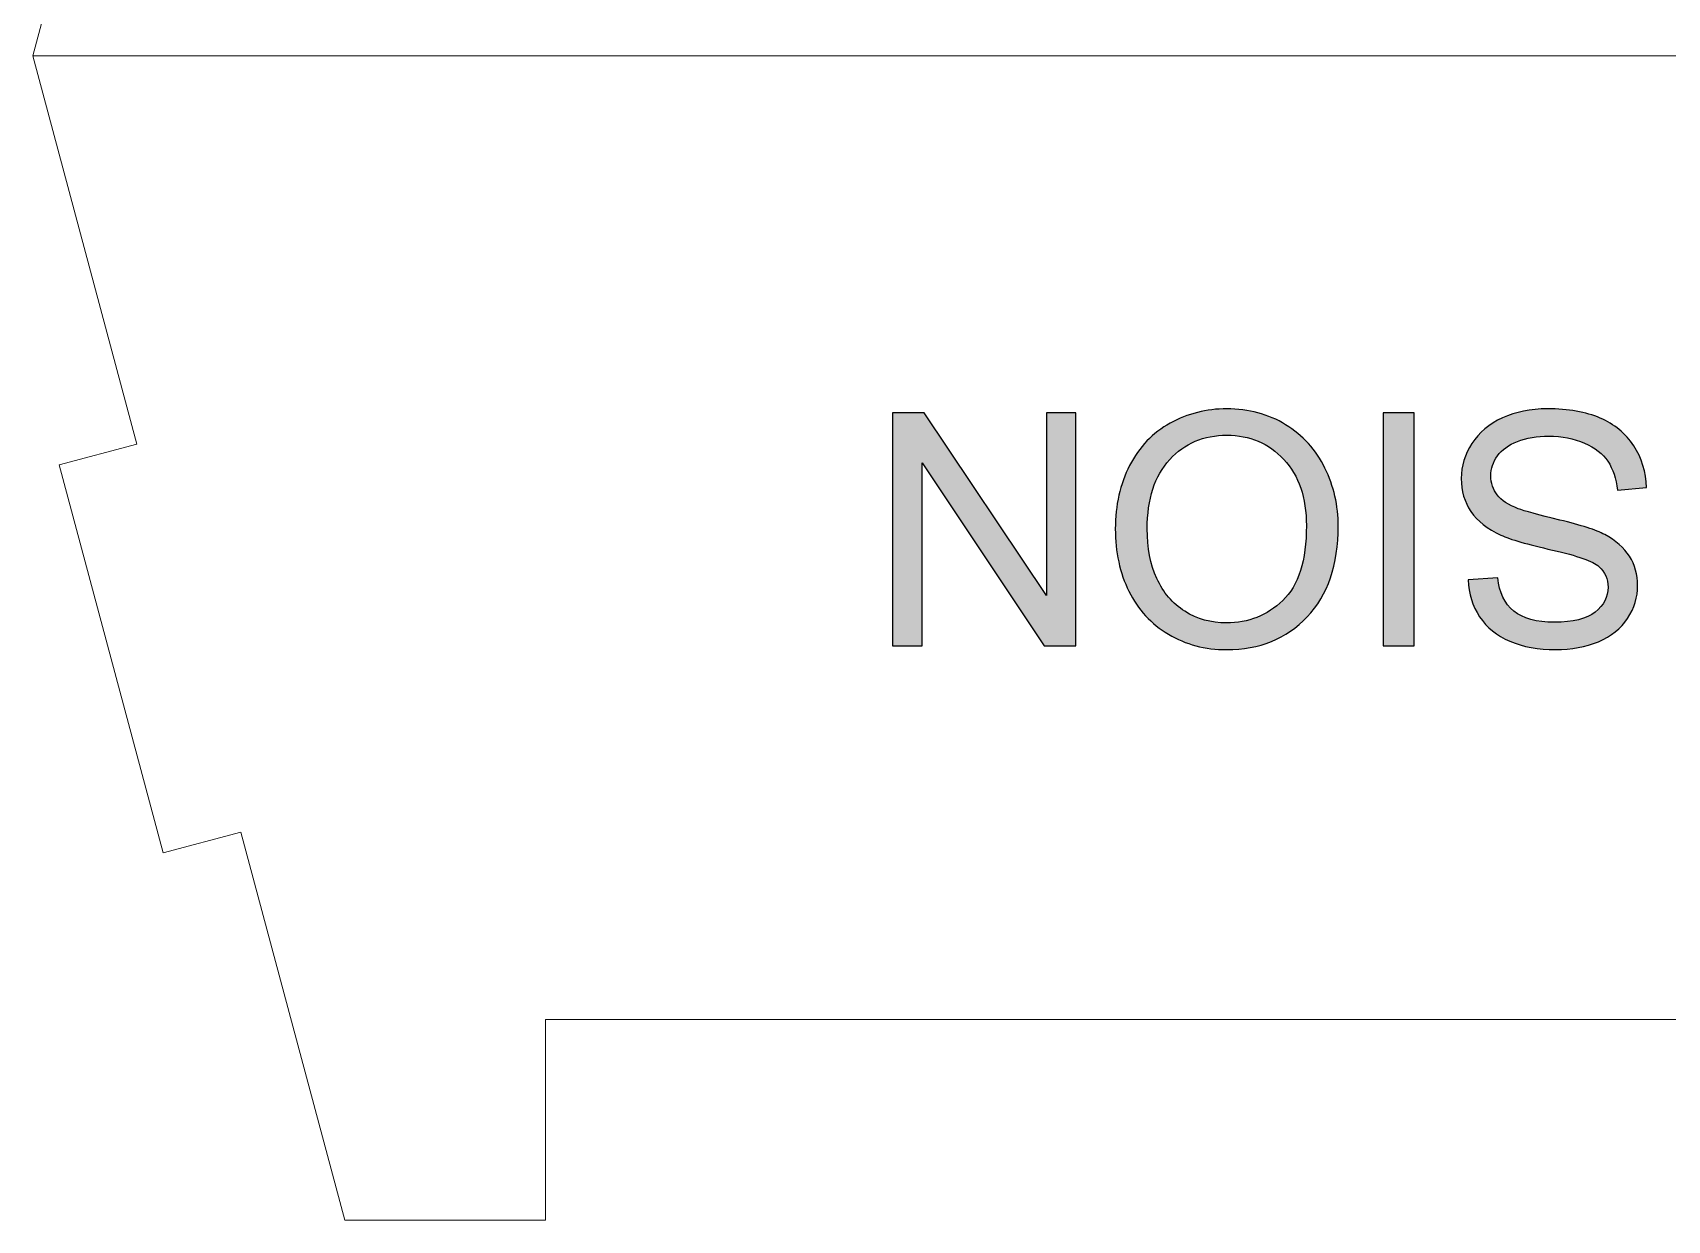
# Model space of a CAD drawing. Extents: x -140 to 130, y -24 to 96.
# Drawn here: x -140.3 to -59, y -21.7 to 37.4 of the extents above; entities that cross this region are included whole.
import ezdxf

# ---------------------------------------------------------------- set-up
doc = ezdxf.new("R2010")
doc.units = 0
doc.layers.add('Cut', color=1, linetype='CONTINUOUS', lineweight=0, true_color=0xff0000)
doc.layers.add('Text - engrave', color=2, linetype='CONTINUOUS', lineweight=25, true_color=0xffff00)

msp = doc.modelspace()

# ---------------------------------------------------------------- hatches: boundary and pattern name
at = {"layer": 'Text - engrave'}
h = msp.add_hatch(color=256, dxfattribs=at)
edge = h.paths.add_edge_path()
edge.add_spline(control_points=[(-60.0332, 14.8002), (-60.0332, 14.8002), (-61.4749, 14.6707), (-61.4749, 14.6707), (-61.4749, 14.6707), (-61.5424, 15.2538), (-61.7017, 15.7317), (-61.9528, 16.1069), (-61.9528, 16.1069), (-62.2038, 16.4795), (-62.5926, 16.7819), (-63.119, 17.014), (-63.119, 17.014), (-63.6455, 17.2435), (-64.2394, 17.3596), (-64.8982, 17.3596), (-64.8982, 17.3596), (-65.484, 17.3596), (-65.9997, 17.2732), (-66.4478, 17.0977), (-66.4478, 17.0977), (-66.896, 16.9222), (-67.2281, 16.682), (-67.4467, 16.3769), (-67.4467, 16.3769), (-67.6654, 16.0718), (-67.7761, 15.7425), (-67.7761, 15.3834), (-67.7761, 15.3834), (-67.7761, 15.0216), (-67.6708, 14.7058), (-67.4602, 14.4331), (-67.4602, 14.4331), (-67.2497, 14.1631), (-66.9014, 13.9363), (-66.4154, 13.75), (-66.4154, 13.75), (-66.105, 13.6313), (-65.4165, 13.4423), (-64.3501, 13.1858), (-64.3501, 13.1858), (-63.2837, 12.9293), (-62.5386, 12.689), (-62.112, 12.4623), (-62.112, 12.4623), (-61.5586, 12.1707), (-61.1482, 11.8116), (-60.8783, 11.3797), (-60.8783, 11.3797), (-60.6056, 10.9504), (-60.4706, 10.4671), (-60.4706, 9.9353), (-60.4706, 9.9353), (-60.4706, 9.3468), (-60.638, 8.7987), (-60.97, 8.2911), (-60.97, 8.2911), (-61.3021, 7.7809), (-61.7854, 7.3948), (-62.4252, 7.1303), (-62.4252, 7.1303), (-63.0624, 6.8657), (-63.7724, 6.7334), (-64.5526, 6.7334), (-64.5526, 6.7334), (-65.4111, 6.7334), (-66.1698, 6.8711), (-66.8258, 7.1492), (-66.8258, 7.1492), (-67.4818, 7.4245), (-67.9867, 7.8322), (-68.3404, 8.3721), (-68.3404, 8.3721), (-68.694, 8.9094), (-68.883, 9.5195), (-68.91, 10.1999), (-68.91, 10.1999), (-68.91, 10.1999), (-67.4359, 10.3133), (-67.4359, 10.3133), (-67.4359, 10.3133), (-67.3577, 9.5816), (-67.0904, 9.0282), (-66.6341, 8.6556), (-66.6341, 8.6556), (-66.1779, 8.2803), (-65.5029, 8.0941), (-64.612, 8.0941), (-64.612, 8.0941), (-63.6833, 8.0941), (-63.0057, 8.2642), (-62.5818, 8.6043), (-62.5818, 8.6043), (-62.1579, 8.9445), (-61.9447, 9.3548), (-61.9447, 9.8354), (-61.9447, 9.8354), (-61.9447, 10.2512), (-62.0958, 10.594), (-62.3955, 10.864), (-62.3955, 10.864), (-62.6898, 11.1313), (-63.4619, 11.4094), (-64.7092, 11.6901), (-64.7092, 11.6901), (-65.9565, 11.9736), (-66.8123, 12.2193), (-67.2767, 12.4299), (-67.2767, 12.4299), (-67.9489, 12.7403), (-68.4484, 13.1318), (-68.7696, 13.6097), (-68.7696, 13.6097), (-69.0909, 14.0848), (-69.2502, 14.6329), (-69.2502, 15.2538), (-69.2502, 15.2538), (-69.2502, 15.872), (-69.0747, 16.4498), (-68.721, 16.9951), (-68.721, 16.9951), (-68.3674, 17.5405), (-67.8625, 17.9644), (-67.2011, 18.2667), (-67.2011, 18.2667), (-66.5396, 18.5691), (-65.7972, 18.7203), (-64.9684, 18.7203), (-64.9684, 18.7203), (-63.9209, 18.7203), (-63.0435, 18.5664), (-62.3361, 18.2613), (-62.3361, 18.2613), (-61.6261, 17.9563), (-61.0726, 17.4973), (-60.6677, 16.8818), (-60.6677, 16.8818), (-60.2654, 16.2689), (-60.0548, 15.5751), (-60.0332, 14.8002)], knot_values=[0, 0, 0, 0, 0.0277778, 0.0277778, 0.0277778, 0.0277778, 0.0555556, 0.0555556, 0.0555556, 0.0555556, 0.0833333, 0.0833333, 0.0833333, 0.0833333, 0.1111111, 0.1111111, 0.1111111, 0.1111111, 0.1388889, 0.1388889, 0.1388889, 0.1388889, 0.1666667, 0.1666667, 0.1666667, 0.1666667, 0.1944444, 0.1944444, 0.1944444, 0.1944444, 0.2222222, 0.2222222, 0.2222222, 0.2222222, 0.25, 0.25, 0.25, 0.25, 0.2777778, 0.2777778, 0.2777778, 0.2777778, 0.3055556, 0.3055556, 0.3055556, 0.3055556, 0.3333333, 0.3333333, 0.3333333, 0.3333333, 0.3611111, 0.3611111, 0.3611111, 0.3611111, 0.3888889, 0.3888889, 0.3888889, 0.3888889, 0.4166667, 0.4166667, 0.4166667, 0.4166667, 0.4444444, 0.4444444, 0.4444444, 0.4444444, 0.4722222, 0.4722222, 0.4722222, 0.4722222, 0.5, 0.5, 0.5, 0.5, 0.5277778, 0.5277778, 0.5277778, 0.5277778, 0.5555556, 0.5555556, 0.5555556, 0.5555556, 0.5833333, 0.5833333, 0.5833333, 0.5833333, 0.6111111, 0.6111111, 0.6111111, 0.6111111, 0.6388889, 0.6388889, 0.6388889, 0.6388889, 0.6666667, 0.6666667, 0.6666667, 0.6666667, 0.6944444, 0.6944444, 0.6944444, 0.6944444, 0.7222222, 0.7222222, 0.7222222, 0.7222222, 0.75, 0.75, 0.75, 0.75, 0.7777778, 0.7777778, 0.7777778, 0.7777778, 0.8055556, 0.8055556, 0.8055556, 0.8055556, 0.8333333, 0.8333333, 0.8333333, 0.8333333, 0.8611111, 0.8611111, 0.8611111, 0.8611111, 0.8888889, 0.8888889, 0.8888889, 0.8888889, 0.9166667, 0.9166667, 0.9166667, 0.9166667, 0.9444444, 0.9444444, 0.9444444, 0.9444444, 1, 1, 1, 1], degree=3, periodic=0)
edge = h.paths.add_edge_path()
edge.add_spline(control_points=[(-71.599, 18.5259), (-71.599, 18.5259), (-71.599, 6.9278), (-71.599, 6.9278), (-71.599, 6.9278), (-71.599, 6.9278), (-73.1378, 6.9278), (-73.1378, 6.9278), (-73.1378, 6.9278), (-73.1378, 6.9278), (-73.1378, 18.5259), (-73.1378, 18.5259), (-73.1378, 18.5259), (-73.1378, 18.5259), (-71.599, 18.5259), (-71.599, 18.5259)], knot_values=[0, 0, 0, 0, 0.2, 0.2, 0.2, 0.2, 0.4, 0.4, 0.4, 0.4, 0.6, 0.6, 0.6, 0.6, 1, 1, 1, 1], degree=3, periodic=0)
edge = h.paths.add_edge_path()
edge.add_spline(control_points=[(-75.3705, 12.8807), (-75.3705, 10.9585), (-75.8889, 9.452), (-76.9229, 8.364), (-76.9229, 8.364), (-77.9569, 7.276), (-79.2906, 6.7334), (-80.9266, 6.7334), (-80.9266, 6.7334), (-81.9984, 6.7334), (-82.9622, 6.9899), (-83.8234, 7.5001), (-83.8234, 7.5001), (-84.682, 8.0104), (-85.338, 8.7231), (-85.7889, 9.6383), (-85.7889, 9.6383), (-86.2397, 10.5508), (-86.4665, 11.5875), (-86.4665, 12.7457), (-86.4665, 12.7457), (-86.4665, 13.9201), (-86.2289, 14.973), (-85.7538, 15.899), (-85.7538, 15.899), (-85.2786, 16.8278), (-84.6064, 17.5297), (-83.7371, 18.0048), (-83.7371, 18.0048), (-82.865, 18.4827), (-81.9255, 18.7203), (-80.9185, 18.7203), (-80.9185, 18.7203), (-79.8251, 18.7203), (-78.8505, 18.4557), (-77.9893, 17.9293), (-77.9893, 17.9293), (-77.1308, 17.4028), (-76.4774, 16.6847), (-76.0347, 15.7722), (-76.0347, 15.7722), (-75.5919, 14.8623), (-75.3705, 13.8985), (-75.3705, 12.8807)], knot_values=[0, 0, 0, 0, 0.0833333, 0.0833333, 0.0833333, 0.0833333, 0.1666667, 0.1666667, 0.1666667, 0.1666667, 0.25, 0.25, 0.25, 0.25, 0.3333333, 0.3333333, 0.3333333, 0.3333333, 0.4166667, 0.4166667, 0.4166667, 0.4166667, 0.5, 0.5, 0.5, 0.5, 0.5833333, 0.5833333, 0.5833333, 0.5833333, 0.6666667, 0.6666667, 0.6666667, 0.6666667, 0.75, 0.75, 0.75, 0.75, 0.8333333, 0.8333333, 0.8333333, 0.8333333, 1, 1, 1, 1], degree=3, periodic=0)
edge = h.paths.add_edge_path()
edge.add_spline(control_points=[(-76.958, 12.9077), (-76.958, 14.3035), (-77.3332, 15.4023), (-78.0838, 16.2041), (-78.0838, 16.2041), (-78.8343, 17.0059), (-79.7765, 17.4082), (-80.9104, 17.4082), (-80.9104, 17.4082), (-82.0659, 17.4082), (-83.0135, 17.0032), (-83.7614, 16.1933), (-83.7614, 16.1933), (-84.5065, 15.3834), (-84.879, 14.2333), (-84.879, 12.743), (-84.879, 12.743), (-84.879, 11.8008), (-84.7198, 10.9774), (-84.4012, 10.2755), (-84.4012, 10.2755), (-84.0826, 9.5735), (-83.6156, 9.0282), (-83.0027, 8.6421), (-83.0027, 8.6421), (-82.3872, 8.2561), (-81.6987, 8.0617), (-80.9347, 8.0617), (-80.9347, 8.0617), (-79.8494, 8.0617), (-78.9153, 8.4342), (-78.1324, 9.1794), (-78.1324, 9.1794), (-77.3494, 9.9245), (-76.958, 11.1664), (-76.958, 12.9077)], knot_values=[0, 0, 0, 0, 0.1, 0.1, 0.1, 0.1, 0.2, 0.2, 0.2, 0.2, 0.3, 0.3, 0.3, 0.3, 0.4, 0.4, 0.4, 0.4, 0.5, 0.5, 0.5, 0.5, 0.6, 0.6, 0.6, 0.6, 0.7, 0.7, 0.7, 0.7, 0.8, 0.8, 0.8, 0.8, 1, 1, 1, 1], degree=3, periodic=0)
h = msp.add_hatch(color=256, dxfattribs=at)
edge = h.paths.add_edge_path()
edge.add_spline(control_points=[(-88.4238, 18.5259), (-88.4238, 18.5259), (-88.4238, 6.9278), (-88.4238, 6.9278), (-88.4238, 6.9278), (-88.4238, 6.9278), (-90.0004, 6.9278), (-90.0004, 6.9278), (-90.0004, 6.9278), (-90.0004, 6.9278), (-96.0857, 16.0313), (-96.0857, 16.0313), (-96.0857, 16.0313), (-96.0857, 16.0313), (-96.0857, 6.9278), (-96.0857, 6.9278), (-96.0857, 6.9278), (-96.0857, 6.9278), (-97.5597, 6.9278), (-97.5597, 6.9278), (-97.5597, 6.9278), (-97.5597, 6.9278), (-97.5597, 18.5259), (-97.5597, 18.5259), (-97.5597, 18.5259), (-97.5597, 18.5259), (-95.9831, 18.5259), (-95.9831, 18.5259), (-95.9831, 18.5259), (-95.9831, 18.5259), (-89.8978, 9.4223), (-89.8978, 9.4223), (-89.8978, 9.4223), (-89.8978, 9.4223), (-89.8978, 18.5259), (-89.8978, 18.5259), (-89.8978, 18.5259), (-89.8978, 18.5259), (-88.4238, 18.5259), (-88.4238, 18.5259)], knot_values=[0, 0, 0, 0, 0.0909091, 0.0909091, 0.0909091, 0.0909091, 0.1818182, 0.1818182, 0.1818182, 0.1818182, 0.2727273, 0.2727273, 0.2727273, 0.2727273, 0.3636364, 0.3636364, 0.3636364, 0.3636364, 0.4545455, 0.4545455, 0.4545455, 0.4545455, 0.5454545, 0.5454545, 0.5454545, 0.5454545, 0.6363636, 0.6363636, 0.6363636, 0.6363636, 0.7272727, 0.7272727, 0.7272727, 0.7272727, 0.8181818, 0.8181818, 0.8181818, 0.8181818, 1, 1, 1, 1], degree=3, periodic=0)

# ---------------------------------------------------------------- linework, layer by layer
at = {"layer": 'Cut'}
for points in [[(-135.1699, 55.602), (-135.1699, 55.602), (-140.3461, 36.2834), (-140.3461, 36.2834)], [(-140.346, 36.2835), (-140.346, 36.2835), (9.7123, 36.2834), (9.7123, 36.2834)], [(-135.1698, 16.9649), (-135.1698, 16.9649), (-140.346, 36.2835), (-140.346, 36.2835)], [(-124.8169, -21.6721), (-124.8169, -21.6721), (-129.9934, -2.3535), (-129.9934, -2.3535)], [(-15.8169, -11.6721), (-15.8169, -11.6721), (-114.8169, -11.6721), (-114.8169, -11.6721)], [(-114.8169, -11.6721), (-114.8169, -11.6721), (-114.8169, -21.6721), (-114.8169, -21.6721)], [(-124.8169, -21.6721), (-124.8169, -21.6721), (-114.8169, -21.6721), (-114.8169, -21.6721)]]:
    msp.add_open_spline(points, degree=3, dxfattribs=at)
for points, knots in [([(-129.9933, -2.3535), (-129.9933, -2.3535), (-133.857, -3.3888), (-133.857, -3.3888), (-133.857, -3.3888), (-133.857, -3.3888), (-139.0334, 15.9298), (-139.0334, 15.9298), (-139.0334, 15.9298), (-139.0334, 15.9298), (-135.1697, 16.965), (-135.1697, 16.965), (-135.1697, 16.965), (-135.1697, 16.965), (-135.1697, 16.9649), (-135.1697, 16.9649)], [0, 0, 0, 0, 0.2, 0.2, 0.2, 0.2, 0.4, 0.4, 0.4, 0.4, 0.6, 0.6, 0.6, 0.6, 1, 1, 1, 1]), ([(-129.9933, -2.3535), (-129.9933, -2.3535), (-133.857, -3.3888), (-133.857, -3.3888), (-133.857, -3.3888), (-133.857, -3.3888), (-139.0334, 15.9298), (-139.0334, 15.9298), (-139.0334, 15.9298), (-139.0334, 15.9298), (-135.1697, 16.965), (-135.1697, 16.965)], [0, 0, 0, 0, 0.25, 0.25, 0.25, 0.25, 0.5, 0.5, 0.5, 0.5, 1, 1, 1, 1])]:
    msp.add_open_spline(points, degree=3, knots=knots, dxfattribs=at)
at = {"layer": 'Text - engrave'}
for points, knots in [([(-75.3705, 12.8807), (-75.3705, 10.9585), (-75.8889, 9.452), (-76.9229, 8.364), (-76.9229, 8.364), (-77.9569, 7.276), (-79.2906, 6.7334), (-80.9266, 6.7334), (-80.9266, 6.7334), (-81.9984, 6.7334), (-82.9622, 6.9899), (-83.8234, 7.5001), (-83.8234, 7.5001), (-84.682, 8.0104), (-85.338, 8.7231), (-85.7889, 9.6383), (-85.7889, 9.6383), (-86.2397, 10.5508), (-86.4665, 11.5875), (-86.4665, 12.7457), (-86.4665, 12.7457), (-86.4665, 13.9201), (-86.2289, 14.973), (-85.7538, 15.899), (-85.7538, 15.899), (-85.2786, 16.8278), (-84.6064, 17.5297), (-83.7371, 18.0048), (-83.7371, 18.0048), (-82.865, 18.4827), (-81.9255, 18.7203), (-80.9185, 18.7203), (-80.9185, 18.7203), (-79.8251, 18.7203), (-78.8505, 18.4557), (-77.9893, 17.9293), (-77.9893, 17.9293), (-77.1308, 17.4028), (-76.4774, 16.6847), (-76.0347, 15.7722), (-76.0347, 15.7722), (-75.5919, 14.8623), (-75.3705, 13.8985), (-75.3705, 12.8807)], [0, 0, 0, 0, 0.0833333, 0.0833333, 0.0833333, 0.0833333, 0.1666667, 0.1666667, 0.1666667, 0.1666667, 0.25, 0.25, 0.25, 0.25, 0.3333333, 0.3333333, 0.3333333, 0.3333333, 0.4166667, 0.4166667, 0.4166667, 0.4166667, 0.5, 0.5, 0.5, 0.5, 0.5833333, 0.5833333, 0.5833333, 0.5833333, 0.6666667, 0.6666667, 0.6666667, 0.6666667, 0.75, 0.75, 0.75, 0.75, 0.8333333, 0.8333333, 0.8333333, 0.8333333, 1, 1, 1, 1]), ([(-60.0332, 14.8002), (-60.0332, 14.8002), (-61.4749, 14.6707), (-61.4749, 14.6707), (-61.4749, 14.6707), (-61.5424, 15.2538), (-61.7017, 15.7317), (-61.9528, 16.1069), (-61.9528, 16.1069), (-62.2038, 16.4795), (-62.5926, 16.7819), (-63.119, 17.014), (-63.119, 17.014), (-63.6455, 17.2435), (-64.2394, 17.3596), (-64.8982, 17.3596), (-64.8982, 17.3596), (-65.484, 17.3596), (-65.9997, 17.2732), (-66.4478, 17.0977), (-66.4478, 17.0977), (-66.896, 16.9222), (-67.2281, 16.682), (-67.4467, 16.3769), (-67.4467, 16.3769), (-67.6654, 16.0718), (-67.7761, 15.7425), (-67.7761, 15.3834), (-67.7761, 15.3834), (-67.7761, 15.0216), (-67.6708, 14.7058), (-67.4602, 14.4331), (-67.4602, 14.4331), (-67.2497, 14.1631), (-66.9014, 13.9363), (-66.4154, 13.75), (-66.4154, 13.75), (-66.105, 13.6313), (-65.4165, 13.4423), (-64.3501, 13.1858), (-64.3501, 13.1858), (-63.2837, 12.9293), (-62.5386, 12.689), (-62.112, 12.4623), (-62.112, 12.4623), (-61.5586, 12.1707), (-61.1482, 11.8116), (-60.8783, 11.3797), (-60.8783, 11.3797), (-60.6056, 10.9504), (-60.4706, 10.4671), (-60.4706, 9.9353), (-60.4706, 9.9353), (-60.4706, 9.3468), (-60.638, 8.7987), (-60.97, 8.2911), (-60.97, 8.2911), (-61.3021, 7.7809), (-61.7854, 7.3948), (-62.4252, 7.1303), (-62.4252, 7.1303), (-63.0624, 6.8657), (-63.7724, 6.7334), (-64.5526, 6.7334), (-64.5526, 6.7334), (-65.4111, 6.7334), (-66.1698, 6.8711), (-66.8258, 7.1492), (-66.8258, 7.1492), (-67.4818, 7.4245), (-67.9867, 7.8322), (-68.3404, 8.3721), (-68.3404, 8.3721), (-68.694, 8.9094), (-68.883, 9.5195), (-68.91, 10.1999), (-68.91, 10.1999), (-68.91, 10.1999), (-67.4359, 10.3133), (-67.4359, 10.3133), (-67.4359, 10.3133), (-67.3577, 9.5816), (-67.0904, 9.0282), (-66.6341, 8.6556), (-66.6341, 8.6556), (-66.1779, 8.2803), (-65.5029, 8.0941), (-64.612, 8.0941), (-64.612, 8.0941), (-63.6833, 8.0941), (-63.0057, 8.2642), (-62.5818, 8.6043), (-62.5818, 8.6043), (-62.1579, 8.9445), (-61.9447, 9.3548), (-61.9447, 9.8354), (-61.9447, 9.8354), (-61.9447, 10.2512), (-62.0958, 10.594), (-62.3955, 10.864), (-62.3955, 10.864), (-62.6898, 11.1313), (-63.4619, 11.4094), (-64.7092, 11.6901), (-64.7092, 11.6901), (-65.9565, 11.9736), (-66.8123, 12.2193), (-67.2767, 12.4299), (-67.2767, 12.4299), (-67.9489, 12.7403), (-68.4484, 13.1318), (-68.7696, 13.6097), (-68.7696, 13.6097), (-69.0909, 14.0848), (-69.2502, 14.6329), (-69.2502, 15.2538), (-69.2502, 15.2538), (-69.2502, 15.872), (-69.0747, 16.4498), (-68.721, 16.9951), (-68.721, 16.9951), (-68.3674, 17.5405), (-67.8625, 17.9644), (-67.2011, 18.2667), (-67.2011, 18.2667), (-66.5396, 18.5691), (-65.7972, 18.7203), (-64.9684, 18.7203), (-64.9684, 18.7203), (-63.9209, 18.7203), (-63.0435, 18.5664), (-62.3361, 18.2613), (-62.3361, 18.2613), (-61.6261, 17.9563), (-61.0726, 17.4973), (-60.6677, 16.8818), (-60.6677, 16.8818), (-60.2654, 16.2689), (-60.0548, 15.5751), (-60.0332, 14.8002)], [0, 0, 0, 0, 0.0277778, 0.0277778, 0.0277778, 0.0277778, 0.0555556, 0.0555556, 0.0555556, 0.0555556, 0.0833333, 0.0833333, 0.0833333, 0.0833333, 0.1111111, 0.1111111, 0.1111111, 0.1111111, 0.1388889, 0.1388889, 0.1388889, 0.1388889, 0.1666667, 0.1666667, 0.1666667, 0.1666667, 0.1944444, 0.1944444, 0.1944444, 0.1944444, 0.2222222, 0.2222222, 0.2222222, 0.2222222, 0.25, 0.25, 0.25, 0.25, 0.2777778, 0.2777778, 0.2777778, 0.2777778, 0.3055556, 0.3055556, 0.3055556, 0.3055556, 0.3333333, 0.3333333, 0.3333333, 0.3333333, 0.3611111, 0.3611111, 0.3611111, 0.3611111, 0.3888889, 0.3888889, 0.3888889, 0.3888889, 0.4166667, 0.4166667, 0.4166667, 0.4166667, 0.4444444, 0.4444444, 0.4444444, 0.4444444, 0.4722222, 0.4722222, 0.4722222, 0.4722222, 0.5, 0.5, 0.5, 0.5, 0.5277778, 0.5277778, 0.5277778, 0.5277778, 0.5555556, 0.5555556, 0.5555556, 0.5555556, 0.5833333, 0.5833333, 0.5833333, 0.5833333, 0.6111111, 0.6111111, 0.6111111, 0.6111111, 0.6388889, 0.6388889, 0.6388889, 0.6388889, 0.6666667, 0.6666667, 0.6666667, 0.6666667, 0.6944444, 0.6944444, 0.6944444, 0.6944444, 0.7222222, 0.7222222, 0.7222222, 0.7222222, 0.75, 0.75, 0.75, 0.75, 0.7777778, 0.7777778, 0.7777778, 0.7777778, 0.8055556, 0.8055556, 0.8055556, 0.8055556, 0.8333333, 0.8333333, 0.8333333, 0.8333333, 0.8611111, 0.8611111, 0.8611111, 0.8611111, 0.8888889, 0.8888889, 0.8888889, 0.8888889, 0.9166667, 0.9166667, 0.9166667, 0.9166667, 0.9444444, 0.9444444, 0.9444444, 0.9444444, 1, 1, 1, 1]), ([(-88.4238, 18.5259), (-88.4238, 18.5259), (-88.4238, 6.9278), (-88.4238, 6.9278), (-88.4238, 6.9278), (-88.4238, 6.9278), (-90.0004, 6.9278), (-90.0004, 6.9278), (-90.0004, 6.9278), (-90.0004, 6.9278), (-96.0857, 16.0313), (-96.0857, 16.0313), (-96.0857, 16.0313), (-96.0857, 16.0313), (-96.0857, 6.9278), (-96.0857, 6.9278), (-96.0857, 6.9278), (-96.0857, 6.9278), (-97.5597, 6.9278), (-97.5597, 6.9278), (-97.5597, 6.9278), (-97.5597, 6.9278), (-97.5597, 18.5259), (-97.5597, 18.5259), (-97.5597, 18.5259), (-97.5597, 18.5259), (-95.9831, 18.5259), (-95.9831, 18.5259), (-95.9831, 18.5259), (-95.9831, 18.5259), (-89.8978, 9.4223), (-89.8978, 9.4223), (-89.8978, 9.4223), (-89.8978, 9.4223), (-89.8978, 18.5259), (-89.8978, 18.5259), (-89.8978, 18.5259), (-89.8978, 18.5259), (-88.4238, 18.5259), (-88.4238, 18.5259)], [0, 0, 0, 0, 0.0909091, 0.0909091, 0.0909091, 0.0909091, 0.1818182, 0.1818182, 0.1818182, 0.1818182, 0.2727273, 0.2727273, 0.2727273, 0.2727273, 0.3636364, 0.3636364, 0.3636364, 0.3636364, 0.4545455, 0.4545455, 0.4545455, 0.4545455, 0.5454545, 0.5454545, 0.5454545, 0.5454545, 0.6363636, 0.6363636, 0.6363636, 0.6363636, 0.7272727, 0.7272727, 0.7272727, 0.7272727, 0.8181818, 0.8181818, 0.8181818, 0.8181818, 1, 1, 1, 1]), ([(-71.599, 18.5259), (-71.599, 18.5259), (-71.599, 6.9278), (-71.599, 6.9278), (-71.599, 6.9278), (-71.599, 6.9278), (-73.1378, 6.9278), (-73.1378, 6.9278), (-73.1378, 6.9278), (-73.1378, 6.9278), (-73.1378, 18.5259), (-73.1378, 18.5259), (-73.1378, 18.5259), (-73.1378, 18.5259), (-71.599, 18.5259), (-71.599, 18.5259)], [0, 0, 0, 0, 0.2, 0.2, 0.2, 0.2, 0.4, 0.4, 0.4, 0.4, 0.6, 0.6, 0.6, 0.6, 1, 1, 1, 1]), ([(-76.958, 12.9077), (-76.958, 14.3035), (-77.3332, 15.4023), (-78.0838, 16.2041), (-78.0838, 16.2041), (-78.8343, 17.0059), (-79.7765, 17.4082), (-80.9104, 17.4082), (-80.9104, 17.4082), (-82.0659, 17.4082), (-83.0135, 17.0032), (-83.7614, 16.1933), (-83.7614, 16.1933), (-84.5065, 15.3834), (-84.879, 14.2333), (-84.879, 12.743), (-84.879, 12.743), (-84.879, 11.8008), (-84.7198, 10.9774), (-84.4012, 10.2755), (-84.4012, 10.2755), (-84.0826, 9.5735), (-83.6156, 9.0282), (-83.0027, 8.6421), (-83.0027, 8.6421), (-82.3872, 8.2561), (-81.6987, 8.0617), (-80.9347, 8.0617), (-80.9347, 8.0617), (-79.8494, 8.0617), (-78.9153, 8.4342), (-78.1324, 9.1794), (-78.1324, 9.1794), (-77.3494, 9.9245), (-76.958, 11.1664), (-76.958, 12.9077)], [0, 0, 0, 0, 0.1, 0.1, 0.1, 0.1, 0.2, 0.2, 0.2, 0.2, 0.3, 0.3, 0.3, 0.3, 0.4, 0.4, 0.4, 0.4, 0.5, 0.5, 0.5, 0.5, 0.6, 0.6, 0.6, 0.6, 0.7, 0.7, 0.7, 0.7, 0.8, 0.8, 0.8, 0.8, 1, 1, 1, 1])]:
    msp.add_open_spline(points, degree=3, knots=knots, dxfattribs=at)

doc.saveas('drawing.dxf')
